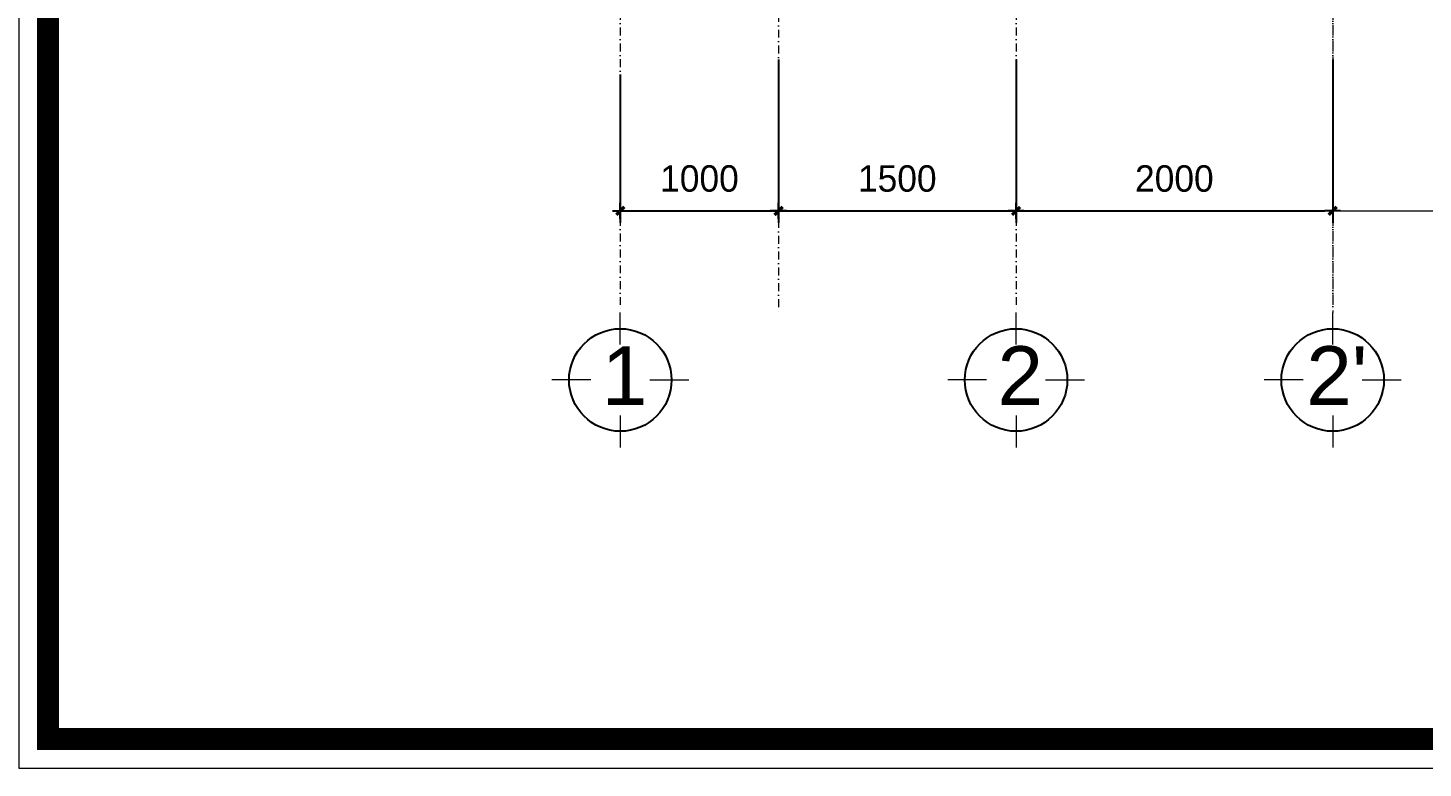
# Model space of a CAD drawing. Header units: millimetres. Extents: x 615730 to 2792744, y 139412 to 597571.
# Drawn here: x 687605 to 696418, y 261813 to 266488 of the extents above; entities that cross this region are included whole.
import ezdxf
from ezdxf.enums import TextEntityAlignment as Align

# ---------------------------------------------------------------- set-up
doc = ezdxf.new("R2010")
doc.units = ezdxf.units.MM
doc.header["$MEASUREMENT"] = 0
doc.header["$PDMODE"] = 34
doc.linetypes.add('DASHDOT', pattern=[1, 0.5, -0.25, 0, -0.25])
doc.layers.get('0').update_dxf_attribs({"lineweight": 5})
for name, color, linetype, lineweight in [('0.1(9)', 9, 'Continuous', 13), ('thay', 7, 'Continuous', 15), ('TIM TRUC', 149, 'DASHDOT', 9), ('VLIEU', 250, 'Continuous', 9)]:
    doc.layers.add(name, color=color, linetype=linetype, lineweight=lineweight)
for name, color, linetype in [('H', 252, 'Continuous'), ('netthay', 3, 'Continuous'), ('TEXT', 2, 'Continuous'), ('VL', 155, 'Continuous')]:
    doc.layers.add(name, color=color, linetype=linetype)
doc.styles.add('H280', font='', dxfattribs={"height": 200})
doc.styles.add('KT OZON', font='', dxfattribs={"height": 200})
doc.styles.add('VNI-AVO', font='vni-roms.shx')
doc.styles.get('H280').set_extended_font_data('VNI-Avo')
doc.styles.get('KT OZON').set_extended_font_data('VNI-Helve')
doc.dimstyles.new('1-50b', dxfattribs={"dimtxt": 167, "dimasz": 50, "dimexe": 75, "dimexo": 150, "dimgap": 120, "dimtad": 1, "dimdec": 0, "dimzin": 12, "dimtxsty": 'VNI-AVO', "dimblk": ']', "dimcen": 0, "dimdle": 50, "dimclrd": 252, "dimclre": 252, "dimclrt": 2, "dimadec": 0, "dimazin": 0, "dimtfac": 1, "dimtdec": 0, "dimtix": 1, "dimtmove": 2, "dimatfit": 0, "dimldrblk": 'OPEN90', "dimfxl": 1, "dimlwd": -1, "dimlwe": -1, "dimarcsym": 0})

# ---------------------------------------------------------------- blocks, each defined once
blk = doc.blocks.new('TRUC 1')
at = {"ltscale": 50}
blk.add_circle((0, -9525), 8572, dxfattribs=at)
at = {"layer": '0.1(9)', "ltscale": 50}
for p, q in [((0, -3572), (0, 1782)), ((-4942, -9525), (-11427, -9525)), ((4942, -9525), (11427, -9525)), ((0, -15478), (0, -20832))]:
    blk.add_line(p, q, dxfattribs=at)
at = {"layer": 'TEXT', "ltscale": 50, "style": 'H280'}
blk.add_attdef('1', text='', height=10478, dxfattribs=at).set_placement((-214, -4892), align=Align.CENTER)
blk = doc.blocks.new(']')
for p, q in [((1, 0), (-1, 0)), ((0, 1), (0, -1))]:
    blk.add_line(p, q)
at = {"color": 9, "const_width": 0.4}
blk.add_lwpolyline([(-0.51, -0.51), (0.51, 0.51)], dxfattribs=at)
blk = doc.blocks.new('*D1424')
at = {"layer": 'DEFPOINTS', "color": 0, "ltscale": 10, "transparency": 16777216}
for p in [(691347.1, 266342.8, -12.4), (692346.6, 266342.8), (692346.6, 265332.1)]:
    blk.add_point(p, dxfattribs=at)
at = {"layer": 'VL', "color": 252, "ltscale": 10, "transparency": 16777216}
for p, q in [((691347.1, 266192.8), (691347.1, 265257.1)), ((692346.6, 266192.8), (692346.6, 265257.1)), ((691397.1, 265332.1), (692296.6, 265332.1))]:
    blk.add_line(p, q, dxfattribs=at)
at = {"layer": 'VL', "color": 252, "ltscale": 10, "transparency": 16777216, "xscale": 50, "yscale": 50, "zscale": 50, "rotation": 180}
blk.add_blockref(']', (691347.1, 265332.1), dxfattribs=at)
at = {"layer": 'VL', "color": 252, "ltscale": 10, "transparency": 16777216, "xscale": 50, "yscale": 50, "zscale": 50}
blk.add_blockref(']', (692346.6, 265332.1), dxfattribs=at)
at = {"layer": 'VL', "color": 2, "ltscale": 10, "transparency": 16777216, "insert": (691846.9, 265535.6), "char_height": 167, "attachment_point": 5, "style": 'VNI-AVO'}
blk.add_mtext('1000', dxfattribs=at)
blk = doc.blocks.new('_Open90')
at = {"color": 0, "linetype": 'ByBlock', "lineweight": -2}
for p, q in [((0, 0), (-1, 0)), ((-0.5, 0.5), (0, 0)), ((0, 0), (-0.5, -0.5))]:
    blk.add_line(p, q, dxfattribs=at)
blk = doc.blocks.new('*D1425')
at = {"layer": 'DEFPOINTS', "color": 0, "ltscale": 10, "transparency": 16777216}
for p in [(692346.6, 266437.9), (693846.6, 266437.9), (693846.6, 265332.1)]:
    blk.add_point(p, dxfattribs=at)
at = {"layer": 'VL', "color": 252, "ltscale": 10, "transparency": 16777216}
for p, q in [((692346.6, 266287.9), (692346.6, 265257.1)), ((693846.6, 266287.9), (693846.6, 265257.1)), ((692396.6, 265332.1), (693796.6, 265332.1))]:
    blk.add_line(p, q, dxfattribs=at)
at = {"layer": 'VL', "color": 252, "ltscale": 10, "transparency": 16777216, "xscale": 50, "yscale": 50, "zscale": 50, "rotation": 180}
blk.add_blockref(']', (692346.6, 265332.1), dxfattribs=at)
at = {"layer": 'VL', "color": 252, "ltscale": 10, "transparency": 16777216, "xscale": 50, "yscale": 50, "zscale": 50}
blk.add_blockref(']', (693846.6, 265332.1), dxfattribs=at)
at = {"layer": 'VL', "color": 2, "ltscale": 10, "transparency": 16777216, "insert": (693096.6, 265535.6), "char_height": 167, "attachment_point": 5, "style": 'VNI-AVO'}
blk.add_mtext('1500', dxfattribs=at)
blk = doc.blocks.new('*D1426')
at = {"layer": 'DEFPOINTS', "color": 0, "ltscale": 10, "transparency": 16777216}
for p in [(693846.6, 266437.9), (695846.6, 266437.9), (695846.6, 265332.1)]:
    blk.add_point(p, dxfattribs=at)
at = {"layer": 'VL', "color": 252, "ltscale": 10, "transparency": 16777216}
for p, q in [((693846.6, 266287.9), (693846.6, 265257.1)), ((695846.6, 266287.9), (695846.6, 265257.1)), ((693896.6, 265332.1), (695796.6, 265332.1))]:
    blk.add_line(p, q, dxfattribs=at)
at = {"layer": 'VL', "color": 252, "ltscale": 10, "transparency": 16777216, "xscale": 50, "yscale": 50, "zscale": 50, "rotation": 180}
blk.add_blockref(']', (693846.6, 265332.1), dxfattribs=at)
at = {"layer": 'VL', "color": 252, "ltscale": 10, "transparency": 16777216, "xscale": 50, "yscale": 50, "zscale": 50}
blk.add_blockref(']', (695846.6, 265332.1), dxfattribs=at)
at = {"layer": 'VL', "color": 2, "ltscale": 10, "transparency": 16777216, "insert": (694846.6, 265535.6), "char_height": 167, "attachment_point": 5, "style": 'VNI-AVO'}
blk.add_mtext('2000', dxfattribs=at)
blk = doc.blocks.new('*D1403')
at = {"layer": 'DEFPOINTS', "color": 0, "ltscale": 10, "transparency": 16777216}
for p in [(695846.6, 266437.9), (698286.6, 266437.9), (698286.6, 265332.1)]:
    blk.add_point(p, dxfattribs=at)
at = {"layer": 'VLIEU', "color": 252, "ltscale": 10, "transparency": 16777216}
for p, q in [((695846.6, 266287.9), (695846.6, 265257.1)), ((698286.6, 266287.9), (698286.6, 265257.1)), ((695896.6, 265332.1), (698236.6, 265332.1))]:
    blk.add_line(p, q, dxfattribs=at)
at = {"layer": 'VLIEU', "color": 252, "ltscale": 10, "transparency": 16777216, "xscale": 50, "yscale": 50, "zscale": 50, "rotation": 180}
blk.add_blockref(']', (695846.6, 265332.1), dxfattribs=at)
at = {"layer": 'VLIEU', "color": 252, "ltscale": 10, "transparency": 16777216, "xscale": 50, "yscale": 50, "zscale": 50}
blk.add_blockref(']', (698286.6, 265332.1), dxfattribs=at)
at = {"layer": 'VLIEU', "color": 2, "ltscale": 10, "transparency": 16777216, "insert": (697066.6, 265535.6), "char_height": 167, "attachment_point": 5, "style": 'VNI-AVO'}
blk.add_mtext('2440', dxfattribs=at)

msp = doc.modelspace()

# ---------------------------------------------------------------- linework, layer by layer
at = {"layer": 'H', "const_width": 138.2}
msp.add_lwpolyline([(687731.9, 261996.9), (714734.7, 261996.9), (714734.7, 280981.9), (687731.9, 280981.9)], close=True, dxfattribs=at)
at = {"layer": 'thay', "linetype": 'Continuous'}
msp.add_lwpolyline([(687547.5, 261812.6), (714919.1, 261812.6), (714919.1, 281166.2), (687547.5, 281166.2)], close=True, dxfattribs=at)
at = {"layer": 'TIM TRUC', "ltscale": 100}
for p, q in [((691347.1, 279202.4), (691347.1, 264691.1, -13.1)), ((693846.6, 279202.4), (693846.6, 264691.1)), ((695846.6, 279202.4), (695846.6, 264691.1)), ((692346.6, 278087.9), (692346.6, 264691.1)), ((695846.6, 270809.9), (695846.6, 264691.1))]:
    msp.add_line(p, q, dxfattribs=at)

# ---------------------------------------------------------------- block references
at = {"layer": 'netthay', "lineweight": -2, "ltscale": 10}
ref = msp.add_blockref('TRUC 1', (691347.1, 263904.1, -13.1), dxfattribs=dict(at, xscale=0.03778148023411632, yscale=0.03778148023411632, zscale=0.03778148023411632, rotation=180))
ref.add_attrib('1', '1', dxfattribs={"layer": 'TEXT', "color": 3, "ltscale": 50, "height": 370.2, "style": 'KT OZON'}).set_placement((691373.8, 264107, -13.1), align=Align.CENTER)
ref = msp.add_blockref('TRUC 1', (693846.6, 263904.1), dxfattribs=dict(at, xscale=0.03778148023411632, yscale=0.03778148023411632, zscale=0.03778148023411632, rotation=180))
ref.add_attrib('1', '2', dxfattribs={"layer": 'TEXT', "color": 3, "ltscale": 50, "height": 370.2, "style": 'KT OZON'}).set_placement((693873.3, 264107), align=Align.CENTER)
ref = msp.add_blockref('TRUC 1', (695846.6, 263904.1, -13.1), dxfattribs=dict(at, xscale=0.03778148023411632, yscale=0.03778148023411632, zscale=0.03778148023411632, rotation=180))
ref.add_attrib('1', "2'", dxfattribs={"layer": 'TEXT', "color": 3, "ltscale": 50, "height": 370.15, "style": 'KT OZON'}).set_placement((695873.3, 264107, -13.1), align=Align.CENTER)

# ---------------------------------------------------------------- dimensions: what is measured, and where the dimension line sits
at = {"layer": 'VL', "ltscale": 10}
for base, p1, p2, picture, middle in [((693846.6, 265332.1), (692346.6, 266437.9), (693846.6, 266437.9), '*D1425', (693096.6, 265535.6)), ((695846.6, 265332.1), (693846.6, 266437.9), (695846.6, 266437.9), '*D1426', (694846.6, 265535.6)), ((692346.6419, 265332.0864), (691347.1117, 266342.8165, -12.3959), (692346.6419, 266342.8165), '*D1424', (691846.8768, 265535.5864))]:
    dim = msp.add_linear_dim(base=base, p1=p1, p2=p2, dimstyle='1-50b', override={"dimfxl": 150, "dimarcsym": 1}, dxfattribs=at)
    dim.commit()
    dim.dimension.update_dxf_attribs({"geometry": picture, "text_midpoint": middle})
at = {"layer": 'VLIEU', "ltscale": 10}
dim = msp.add_linear_dim(base=(698286.6, 265332.1), p1=(695846.6, 266437.9), p2=(698286.6, 266437.9), dimstyle='1-50b', override={"dimfxl": 2}, dxfattribs=at)
dim.commit()
dim.dimension.update_dxf_attribs({"geometry": '*D1403', "text_midpoint": (697066.6, 265535.6)})

doc.saveas('drawing.dxf')
